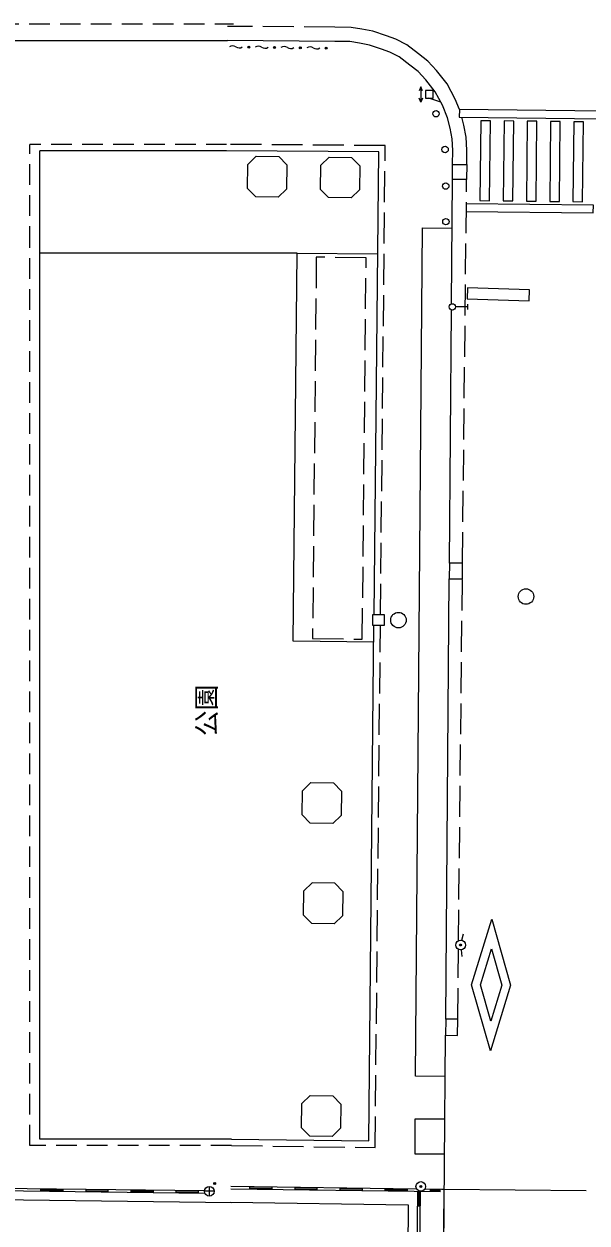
# Model space of a CAD drawing. Units: millimetres, scale not verified. Extents: x -122103 to 97281, y -76501 to 76841.
# Drawn here: x -24326 to -2496, y -14160 to 32329 of the extents above; entities that cross this region are included whole.
import ezdxf
from ezdxf.enums import TextEntityAlignment as Align

# ---------------------------------------------------------------- set-up
doc = ezdxf.new("R2010")
doc.units = ezdxf.units.MM
doc.header["$LTSCALE"] = 400
doc.linetypes.add('DASHED2', pattern=[3, 2, -1])
doc.linetypes.add('DASHED3', pattern=[4, 3, -1])
doc.layers.add('0-F', color=7, linetype='Continuous')
doc.styles.add('ＭＳ ゴシック', font='')
doc.styles.get('ＭＳ ゴシック').set_extended_font_data('MS Gothic')

msp = doc.modelspace()

# ---------------------------------------------------------------- linework, layer by layer
at = {"layer": '0-F', "linetype": 'DASHED2'}
for p, q in [((-43329.1, 32329.1), (-16197, 32329.1)), ((-24094.7, 23696.3), (-24094.7, 27661.9)), ((-16468.2, 27661.9), (-24094.7, 27661.9))]:
    msp.add_line(p, q, dxfattribs=at)
at = {"layer": '0-F', "linetype": 'DASHED3'}
for p, q in [((-12267.8, 32204.8), (-16433.1, 32236.8)), ((-10322.1, 27614.8), (-16468.2, 27661.9)), ((-10503.8, 9418.4), (-10322.1, 27614.8)), ((-10503.8, 9418.4), (-10322.1, 27614.8)), ((-7323.4, 11424.8), (-7165.8, 26296.2)), ((-7323.4, 11424.8), (-7165.8, 26296.2)), ((-7478.5, -3211.5), (-7329.9, 10812.4)), ((-7478.5, -3211.5), (-7329.9, 10812.4)), ((-10710.1, -11232.1), (-10507.8, 9015.1)), ((-10710.1, -11232.1), (-10507.8, 9015.1)), ((-7510.7, -6256.7), (-7482, -3548.7)), ((-7515.1, -6885.5), (-7510, -6256.7)), ((-16283.5, -11155.8), (-10710.1, -11232.1)), ((-16283.5, -11155.8), (-10710.1, -11232.1))]:
    msp.add_line(p, q, dxfattribs=at)
at = {"layer": '0-F'}
for p, q in [((-42861.5, 31686.8), (-16437.3, 31686.8)), ((-12274.7, 31654.9), (-16437.3, 31686.8)), ((-8936.4, 29896.9), (-8936.4, 29296.9)), ((-8936.4, 29896.9), (-8936.4, 29296.9)), ((-8167.4, 29297.8), (-8632, 29446.9)), ((-8167.4, 29297.8), (-8632, 29446.9)), ((-7446.7, 29011.6), (-7449.8, 28711.6)), ((-23707.1, 23442.6), (-23707.1, 27411.9)), ((-16470.1, 27411.9), (-23707.1, 27411.9)), ((-10574.5, 27366.7), (-16470.1, 27411.9)), ((-10753.8, 9418.4), (-10574.5, 27366.7)), ((-10753.8, 9418.4), (-10574.5, 27366.7)), ((-7751.6, 21479.9), (-7712.8, 26300.6)), ((-7751.6, 21479.9), (-7712.8, 26300.6)), ((-8876, 24420.3), (-7728, 24411.1)), ((-13735.4, 23442.6), (-23707.1, 23442.6)), ((-7128.3, 22095.8), (-7142, 21676.2)), ((-7123.5, 21258.1), (-7123.5, 21461.3)), ((-7123.5, 21258.1), (-7123.5, 21461.3)), ((-7832.5, 11430.2), (-7753.5, 21240.1)), ((-7832.5, 11430.2), (-7753.5, 21240.1)), ((-7123.5, 21359.7), (-7592.3, 21359.7)), ((-7123.5, 21359.7), (-7592.3, 21359.7)), ((-7975, -6253), (-7837.5, 10817.7)), ((-10957.6, -10978.7), (-10757.9, 9015.1)), ((-10957.6, -10978.7), (-10757.9, 9015.1)), ((-12276.9, -983.6), (-13148.5, -971.6)), ((-12276.9, -983.6), (-11962.9, -1306.3)), ((-7352.2, -3199.2), (-7287.8, -2944.7)), ((-7352.2, -3199.2), (-7287.8, -2944.7)), ((-7377.3, -3567.3), (-7348, -3828.2)), ((-7377.3, -3567.3), (-7348, -3828.2)), ((-6196.8, -3524.4), (-5795.9, -4936.5)), ((-6242.9, -7482.1), (-6969.5, -4922.9)), ((-5457, -4940.5), (-6242.9, -7482.1)), ((-5795.9, -4936.5), (-6229.6, -6339)), ((-7510, -6256.7), (-7975, -6253)), ((-8020.2, -11870.6), (-7980.1, -6881.8)), ((-8020.2, -11870.6), (-7980.1, -6881.8)), ((-7992.9, -8478.1), (-9140.9, -8468.8)), ((-13225.1, -9215), (-12353.6, -9226.9)), ((-9165.2, -11485), (-9154.2, -10115.8)), ((-9154.2, -10115.8), (-8006.2, -10125)), ((-13246.7, -10790.1), (-13560.7, -10467.4)), ((-12052.4, -10488.1), (-12375.1, -10802.1)), ((-16280.1, -10905.8), (-10957.6, -10978.7)), ((-16280.1, -10905.8), (-10957.6, -10978.7)), ((-12375.1, -10802.1), (-13246.7, -10790.1)), ((-8017.2, -11494.2), (-9165.2, -11485)), ((-8220.2, -35101.6), (-8020.2, -11870.6)), ((-60116.4, -12498), (-17317.3, -12995.8)), ((-60115, -12398), (-17327.8, -12895.7)), ((-59596.2, -12854.1), (-16282.9, -13357.9)), ((-23683.3, -12821.8), (-23684.5, -12921.8)), ((-23683.3, -12821.8), (-23684.5, -12921.8)), ((-23684.1, -12889.3), (-22809.2, -12899.4)), ((-23684.1, -12889.3), (-22809.2, -12899.4)), ((-22808.8, -12864.4), (-23683.7, -12854.3)), ((-22808.8, -12864.4), (-23683.7, -12854.3)), ((-22809.5, -12931.9), (-22808.4, -12832)), ((-22809.5, -12931.9), (-22808.4, -12832)), ((-21933.4, -12842.1), (-21934.6, -12942.1)), ((-21933.4, -12842.1), (-21934.6, -12942.1)), ((-21934.2, -12909.6), (-21059.3, -12919.8)), ((-21934.2, -12909.6), (-21059.3, -12919.8)), ((-21058.9, -12884.8), (-21933.8, -12874.6)), ((-21058.9, -12884.8), (-21933.8, -12874.6)), ((-21059.7, -12952.3), (-21058.5, -12852.3)), ((-21059.7, -12952.3), (-21058.5, -12852.3)), ((-20183.6, -12862.5), (-20184.7, -12962.5)), ((-20183.6, -12862.5), (-20184.7, -12962.5)), ((-20184.3, -12930), (-19309.4, -12940.1)), ((-20184.3, -12930), (-19309.4, -12940.1)), ((-19309, -12905.2), (-20183.9, -12895)), ((-19309, -12905.2), (-20183.9, -12895)), ((-19309.8, -12972.7), (-19308.6, -12872.7)), ((-19309.8, -12972.7), (-19308.6, -12872.7)), ((-18433.7, -12882.8), (-18434.8, -12982.8)), ((-18433.7, -12882.8), (-18434.8, -12982.8)), ((-18434.5, -12950.3), (-17559.5, -12960.5)), ((-18434.5, -12950.3), (-17559.5, -12960.5)), ((-17559.1, -12925.5), (-18434.1, -12915.3)), ((-17559.1, -12925.5), (-18434.1, -12915.3)), ((-17559.9, -12993), (-17558.7, -12893)), ((-17559.9, -12993), (-17558.7, -12893)), ((-16955.4, -12927), (-17330.4, -12927)), ((-16955.4, -12927), (-17330.4, -12927)), ((-17142.9, -12739.5), (-17142.9, -13114.5)), ((-17142.9, -12739.5), (-17142.9, -13114.5)), ((-16970.2, -12999.9), (-16937.1, -13000.2)), ((-16970.2, -12999.9), (-16937.1, -13000.2)), ((-16306.4, -12830.7), (-8179.5, -12941.9)), ((-16305, -12730.7), (-9105.9, -12829.2)), ((-16305, -12730.7), (-9105.9, -12829.2)), ((-15579.6, -12740.6), (-15581, -12840.6)), ((-15579.6, -12740.6), (-15581, -12840.6)), ((-15580.6, -12808.1), (-14705.6, -12820.1)), ((-15580.6, -12808.1), (-14705.6, -12820.1)), ((-14705.2, -12785.1), (-15580.1, -12773.1)), ((-14705.2, -12785.1), (-15580.1, -12773.1)), ((-14706.1, -12852.6), (-14704.7, -12752.6)), ((-14706.1, -12852.6), (-14704.7, -12752.6)), ((-13829.8, -12764.6), (-13831.2, -12864.5)), ((-13829.8, -12764.6), (-13831.2, -12864.5)), ((-13830.7, -12832), (-12955.8, -12844)), ((-13830.7, -12832), (-12955.8, -12844)), ((-12955.3, -12809), (-13830.2, -12797.1)), ((-12955.3, -12809), (-13830.2, -12797.1)), ((-12956.3, -12876.5), (-12954.9, -12776.5)), ((-12956.3, -12876.5), (-12954.9, -12776.5)), ((-12080, -12788.5), (-12081.3, -12888.5)), ((-12080, -12788.5), (-12081.3, -12888.5)), ((-12080.9, -12856), (-11206, -12868)), ((-12080.9, -12856), (-11206, -12868)), ((-11205.5, -12833), (-12080.4, -12821)), ((-11205.5, -12833), (-12080.4, -12821)), ((-11206.4, -12900.5), (-11205.1, -12800.5)), ((-11206.4, -12900.5), (-11205.1, -12800.5)), ((-10330.1, -12812.4), (-10331.5, -12912.4)), ((-10330.1, -12812.4), (-10331.5, -12912.4)), ((-10331.1, -12879.9), (-9456.1, -12891.9)), ((-10331.1, -12879.9), (-9456.1, -12891.9)), ((-9455.7, -12856.9), (-10330.6, -12844.9)), ((-9455.7, -12856.9), (-10330.6, -12844.9)), ((-9069.1, -12929.7), (-9566.9, -55728.8)), ((-8969.1, -12931.1), (-9466.8, -55718.3)), ((-9456.6, -12924.4), (-9455.2, -12824.4)), ((-9456.6, -12924.4), (-9455.2, -12824.4)), ((-9036.6, -12930.1), (-9043.1, -13489.4)), ((-9036.6, -12930.1), (-9043.1, -13489.4)), ((-9008.1, -13489.8), (-9001.6, -12930.6)), ((-9008.1, -13489.8), (-9001.6, -12930.6)), ((-8776.1, -12833.7), (-8143, -12842.4)), ((-8776.1, -12833.7), (-8143, -12842.4)), ((-8776.1, -12833.7), (-8143, -12842.4)), ((-8580.3, -12836.4), (-8581.7, -12936.4)), ((-8580.3, -12836.4), (-8581.7, -12936.4)), ((-8581.2, -12903.9), (-8179.2, -12909.4)), ((-8178.9, -12874.4), (-8580.7, -12868.9)), ((-8143, -12842.4), (-8028.6, -12843.9)), ((-8143, -12842.4), (-8028.6, -12843.9)), ((-8055.3, -15939.8), (-8028.6, -12843.9)), ((-8055.3, -15939.8), (-8028.6, -12843.9)), ((-16313.6, -13355.6), (-9425.2, -13449.9)), ((-9425.2, -13449.9), (-9929, -56763.1)), ((-9075.6, -13489), (-8975.6, -13490.2)), ((-9075.6, -13489), (-8975.6, -13490.2))]:
    msp.add_line(p, q, dxfattribs=at)
at = {"layer": '0-F', "linetype": 'DASHED3'}
for points in [[(-10794.8, 32045.4), (-11225.4, 32124.8), (-11639.5, 32193.8), (-12267.8, 32204.8)], [(-7446.7, 29011.6), (-7603.6, 29408.3), (-7919.1, 30004.3), (-8334.1, 30523.3), (-8672.6, 30885.2), (-9028.3, 31172.1), (-9488.4, 31517.2), (-9914.7, 31736.4), (-10273.8, 31875.5), (-10794.8, 32045.4), (-11225.4, 32124.8), (-11639.5, 32193.8), (-12267.8, 32204.8)], [(-7446.7, 29011.6), (-7603.6, 29408.3), (-7919.1, 30004.3), (-8334.1, 30523.3), (-8672.6, 30885.2), (-9028.3, 31172.1), (-9488.4, 31517.2), (-9914.7, 31736.4), (-10273.8, 31875.5)], [(-7159.7, 26876.1), (-7153.8, 27435.6), (-7176.7, 27941), (-7269.9, 28407.1), (-7347.7, 28710.5)], [(-7159.7, 26876.1), (-7153.8, 27435.6), (-7176.7, 27941), (-7269.9, 28407.1), (-7347.7, 28710.5)]]:
    msp.add_lwpolyline(points, dxfattribs=at)
at = {"layer": '0-F'}
for points in [[(-7708.1, 26880.5), (-7703.7, 27422.6), (-7724.3, 27874.2), (-7806.3, 28284.8), (-7908.9, 28685.1), (-8103.9, 29177.8), (-8381, 29701.2), (-8750.4, 30163.1), (-9047.9, 30481.3), (-9366, 30737.9), (-9781.3, 31049.3), (-10140.4, 31234), (-10458.5, 31357.2), (-10930.5, 31511.2), (-11320.4, 31583), (-11689.8, 31644.6), (-12274.7, 31654.9)], [(-7708.1, 26880.5), (-7703.7, 27422.6), (-7724.3, 27874.2), (-7806.3, 28284.8), (-7908.9, 28685.1), (-8103.9, 29177.8), (-8381, 29701.2), (-8750.4, 30163.1), (-9047.9, 30481.3), (-9366, 30737.9), (-9781.3, 31049.3), (-10140.4, 31234), (-10458.5, 31357.2), (-10930.5, 31511.2), (-11320.4, 31583), (-11689.8, 31644.6)], [(-8872.6, 29737.9), (-8936.4, 29896.9), (-9000.2, 29737.9)], [(-8872.6, 29737.9), (-8936.4, 29896.9), (-9000.2, 29737.9)], [(-8872.6, 29455.9), (-8936.4, 29296.9), (-9000.2, 29455.9)], [(-8872.6, 29455.9), (-8936.4, 29296.9), (-9000.2, 29455.9)], [(-7178.9, 25061.9), (-2251.9, 25009.7), (-2248.7, 25309.7), (-7175.7, 25361.9)], [(-7992.9, -8478.1), (-9140.9, -8468.8), (-8876, 24420.3)], [(-16280.1, -10905.8), (-23707.1, -10905.8), (-23707.1, 23442.6)], [(-10764.3, 8366.4), (-13885.7, 8397.6), (-13735.4, 23442.6), (-10614, 23411.4)], [(-13525.8, 2602.3), (-13203.1, 2916.3), (-12331.5, 2904.4), (-12017.5, 2581.7)], [(-13224.6, 1341.1), (-13538.7, 1663.9), (-13525.8, 2602.3)], [(-12017.5, 2581.7), (-12030.4, 1643.2), (-12353.1, 1329.2), (-13224.6, 1341.1)], [(-11962.9, -1306.3), (-11975.8, -2244.7), (-12298.5, -2558.7), (-13170, -2546.8), (-13484.1, -2224.1), (-13471.2, -1285.6), (-13148.5, -971.6)], [(-6969.5, -4922.9), (-6183.5, -2381.3), (-5457, -4940.5)], [(-6229.6, -6339), (-6630.5, -4926.8), (-6196.8, -3524.4)], [(-7975, -6253), (-7980.1, -6881.8), (-7515.1, -6885.5)], [(-13560.7, -10467.4), (-13547.9, -9529), (-13225.1, -9215)], [(-12353.6, -9226.9), (-12039.6, -9549.6), (-12052.4, -10488.1)], [(-8054.4, -15843.8), (-8028.6, -12843.9), (-2531.9, -12896.4)], [(-8054.4, -15843.8), (-8028.6, -12843.9), (-2531.9, -12896.4)]]:
    msp.add_lwpolyline(points, dxfattribs=at)
for points in [[(-8461.4, 29446.9), (-8461.4, 29746.9), (-8761.4, 29746.9), (-8761.4, 29446.9)], [(-8461.4, 29446.9), (-8461.4, 29746.9), (-8761.4, 29746.9), (-8761.4, 29446.9)], [(-7449.8, 28711.6), (-1856.1, 28652.3), (-1852.9, 28952.3), (-7446.7, 29011.6)], [(-6271.9, 25477.3), (-6239.1, 28573.8), (-6614, 28577.7), (-6646.9, 25481.3)], [(-6271.9, 25477.3), (-6239.1, 28573.8), (-6614, 28577.7), (-6646.9, 25481.3)], [(-5370.8, 25467.8), (-5337.9, 28564.2), (-5712.9, 28568.2), (-5745.7, 25471.7)], [(-5370.8, 25467.8), (-5337.9, 28564.2), (-5712.9, 28568.2), (-5745.7, 25471.7)], [(-4469.6, 25458.2), (-4436.8, 28554.7), (-4811.8, 28558.6), (-4844.6, 25462.2)], [(-4469.6, 25458.2), (-4436.8, 28554.7), (-4811.8, 28558.6), (-4844.6, 25462.2)], [(-3568.5, 25448.7), (-3535.7, 28545.1), (-3910.7, 28549.1), (-3943.5, 25452.6)], [(-3568.5, 25448.7), (-3535.7, 28545.1), (-3910.7, 28549.1), (-3943.5, 25452.6)], [(-2667.4, 25439.1), (-2634.6, 28535.6), (-3009.6, 28539.5), (-3042.4, 25443.1)], [(-2667.4, 25439.1), (-2634.6, 28535.6), (-3009.6, 28539.5), (-3042.4, 25443.1)], [(-14134.7, 26862.9), (-14147.5, 25924.5), (-14470.2, 25610.5), (-15341.8, 25622.4), (-15655.8, 25945.1), (-15643, 26883.6), (-15320.2, 27197.6), (-14448.7, 27185.6)], [(-11308.9, 26835.7), (-11321.7, 25897.2), (-11644.4, 25583.2), (-12516, 25595.1), (-12830, 25917.9), (-12817.2, 26856.3), (-12494.4, 27170.3), (-11622.9, 27158.4)], [(-7165.8, 26296.2), (-7712.8, 26300.6), (-7708.1, 26880.5), (-7161.2, 26876.1)], [(-7165.8, 26296.2), (-7712.8, 26300.6), (-7708.1, 26880.5), (-7161.2, 26876.1)], [(-4725.4, 22017.6), (-7128.3, 22095.8), (-7142, 21676.2), (-4739.1, 21598)], [(-7837.5, 10817.7), (-7329.9, 10812.4), (-7323.4, 11424.8), (-7831, 11430.2)], [(-7837.5, 10817.7), (-7329.9, 10812.4), (-7323.4, 11424.8), (-7831, 11430.2)], [(-10345.2, 9015.1), (-10345.2, 9418.4), (-10808.2, 9418.4), (-10808.2, 9015.1)], [(-10345.2, 9015.1), (-10345.2, 9418.4), (-10808.2, 9418.4), (-10808.2, 9015.1)], [(-7975, -6253), (-7980.1, -6881.8), (-7515.1, -6885.5), (-7510, -6256.7)]]:
    msp.add_lwpolyline(points, close=True, dxfattribs=at)
at = {"layer": '0-F', "linetype": 'DASHED2'}
msp.add_lwpolyline([(-16283.5, -11155.8), (-24094.7, -11155.8), (-24094.7, 23696.3)], dxfattribs=at)
at = {"layer": '0-F', "linetype": 'DASHED3'}
msp.add_lwpolyline([(-11209, 8479.7), (-11061.3, 23266.1), (-12991.7, 23285.4), (-13139.4, 8499)], close=True, dxfattribs=at)
at = {"layer": '0-F'}
for centre, radius in [((-15611.8, 31433.7), 37.5), ((-15611.8, 31433.7), 37.5), ((-15611.8, 31433.7), 30), ((-15611.8, 31433.7), 30), ((-15611.8, 31433.7), 22.5), ((-15611.8, 31433.7), 22.5), ((-15611.8, 31433.7), 15), ((-15611.8, 31433.7), 15), ((-15611.8, 31433.7), 7.5), ((-15611.8, 31433.7), 7.5), ((-14611.9, 31421), 37.5), ((-14611.9, 31421), 37.5), ((-14611.9, 31421), 30), ((-14611.9, 31421), 30), ((-14611.9, 31421), 22.5), ((-14611.9, 31421), 22.5), ((-14611.9, 31421), 15), ((-14611.9, 31421), 15), ((-14611.9, 31421), 7.5), ((-14611.9, 31421), 7.5), ((-13612, 31408.2), 37.5), ((-13612, 31408.2), 37.5), ((-13612, 31408.2), 30), ((-13612, 31408.2), 30), ((-13612, 31408.2), 22.5), ((-13612, 31408.2), 22.5), ((-13612, 31408.2), 15), ((-13612, 31408.2), 15), ((-13612, 31408.2), 7.5), ((-13612, 31408.2), 7.5), ((-12612.1, 31395.5), 37.5), ((-12612.1, 31395.5), 37.5), ((-12612.1, 31395.5), 30), ((-12612.1, 31395.5), 30), ((-12612.1, 31395.5), 22.5), ((-12612.1, 31395.5), 22.5), ((-12612.1, 31395.5), 15), ((-12612.1, 31395.5), 15), ((-12612.1, 31395.5), 7.5), ((-12612.1, 31395.5), 7.5), ((-8350.6, 28849.7), 125), ((-8350.6, 28849.7), 125), ((-8001.3, 27460.6), 125), ((-8001.3, 27460.6), 125), ((-7975.1, 26045.4), 125), ((-7975.1, 26045.4), 125), ((-7966.4, 24665.1), 125), ((-7966.4, 24665.1), 125), ((-7717.3, 21359.7), 125), ((-7717.3, 21359.7), 125), ((-4864.6, 10129.9), 300), ((-4864.6, 10129.9), 300), ((-9807.6, 9216.7), 300), ((-9807.6, 9216.7), 300), ((-7398.2, -3381), 187.5), ((-7398.2, -3381), 187.5), ((-7398.2, -3381), 37.5), ((-7398.2, -3381), 37.5), ((-7398.2, -3381), 30), ((-7398.2, -3381), 30), ((-7398.2, -3381), 22.5), ((-7398.2, -3381), 22.5), ((-7398.2, -3381), 15), ((-7398.2, -3381), 15), ((-7398.2, -3381), 7.5), ((-7398.2, -3381), 7.5), ((-17142.9, -12927), 187.5), ((-17142.9, -12927), 187.5), ((-16933.1, -12625.8), 37.5), ((-16933.1, -12625.8), 37.5), ((-16933.1, -12625.8), 30), ((-16933.1, -12625.8), 30), ((-16933.1, -12625.8), 22.5), ((-16933.1, -12625.8), 22.5), ((-16933.1, -12625.8), 15), ((-16933.1, -12625.8), 15), ((-16933.1, -12625.8), 7.5), ((-16933.1, -12625.8), 7.5), ((-8939.8, -12742.3), 187.5), ((-8939.8, -12742.3), 187.5), ((-8939.8, -12742.3), 37.5), ((-8939.8, -12742.3), 37.5), ((-8939.8, -12742.3), 30), ((-8939.8, -12742.3), 30), ((-8939.8, -12742.3), 22.5), ((-8939.8, -12742.3), 22.5), ((-8939.8, -12742.3), 15), ((-8939.8, -12742.3), 15), ((-8939.8, -12742.3), 7.5), ((-8939.8, -12742.3), 7.5)]:
    msp.add_circle(centre, radius, dxfattribs=at)
for centre, start, end in [((-16239.2, 31252.2), 55.8705, 122.6675), ((-16239.2, 31252.2), 55.8705, 122.6675), ((-15984.4, 31628.1), 235.8705, 302.6675), ((-15984.4, 31628.1), 235.8705, 302.6675), ((-15239.3, 31239.4), 55.8705, 122.6675), ((-15239.3, 31239.4), 55.8705, 122.6675), ((-14984.5, 31615.3), 235.8705, 302.6675), ((-14984.5, 31615.3), 235.8705, 302.6675), ((-14239.4, 31226.6), 55.8705, 122.6675), ((-14239.4, 31226.6), 55.8705, 122.6675), ((-13984.5, 31602.6), 235.8705, 302.6675), ((-13984.5, 31602.6), 235.8705, 302.6675), ((-13239.5, 31213.9), 55.8705, 122.6675), ((-13239.5, 31213.9), 55.8705, 122.6675), ((-12984.6, 31589.8), 235.8705, 302.6675), ((-12984.6, 31589.8), 235.8705, 302.6675)]:
    msp.add_arc(centre, 227.1, start, end, dxfattribs=at)

# ---------------------------------------------------------------- texts
at = {"layer": '0-F', "color": 4, "style": 'ＭＳ ゴシック'}
msp.add_text('公園', height=733.1, rotation=90, dxfattribs=at).set_placement((-16664.2, 4717.6), align=Align.BOTTOM_LEFT)

doc.saveas('drawing.dxf')
